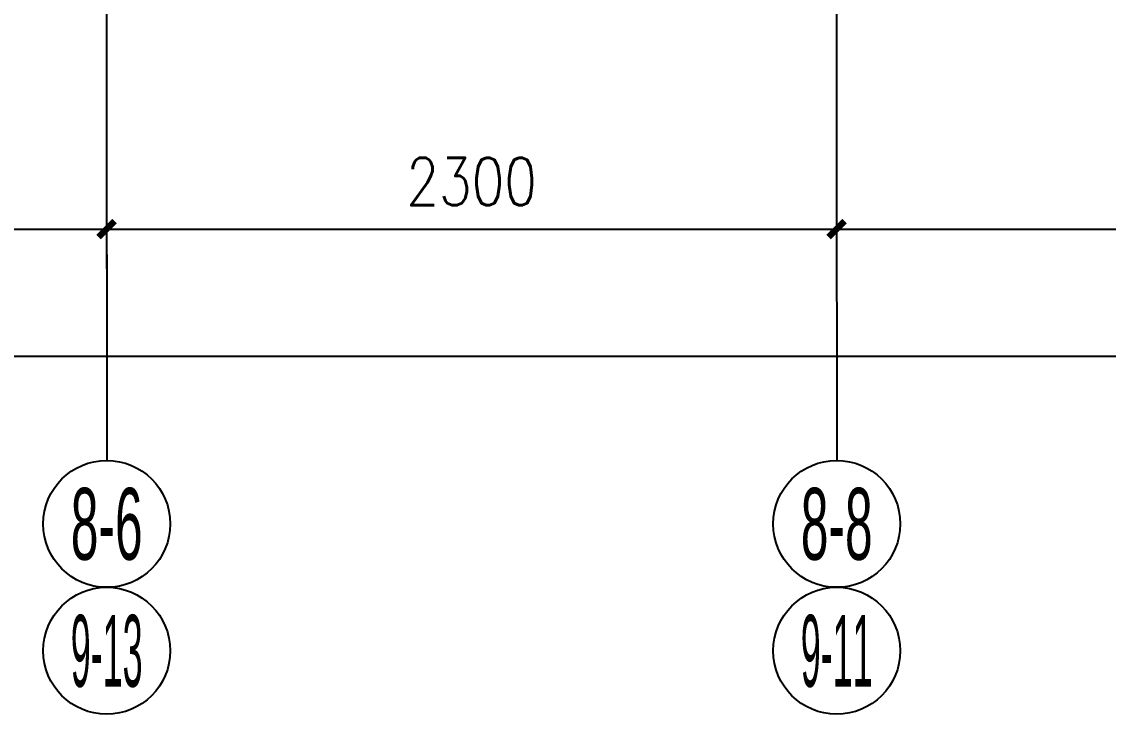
# Model space of a CAD drawing. Extents: x 718358 to 1668613, y -348838 to -159582.
# Drawn here: x 847861 to 851284, y -253752 to -251570 of the extents above; entities that cross this region are included whole.
import ezdxf
from ezdxf.enums import TextEntityAlignment as Align

# ---------------------------------------------------------------- set-up
doc = ezdxf.new("R2010")
doc.units = 0
doc.header["$LTSCALE"] = 1000
doc.linetypes.add('DOTE', pattern=[2.42, 2, -0.2, 0.02, -0.2])
doc.layers.add('建-轴标', color=3, linetype='Continuous')
doc.layers.add('建-轴网', color=14, linetype='DOTE')
doc.styles.add('_TCH_AXIS', font='gt宽度调整.shx', dxfattribs={"bigfont": 'gt国标汉字.shx'})
doc.styles.add('DIM_FONT', font='SIMPLEX.shx', dxfattribs={"width": 0.8, "bigfont": 'GBCBIG.shx'})
doc.dimstyles.new('DIMN50', dxfattribs={"dimscale": 0.5, "dimtxt": 300, "dimasz": 100, "dimexe": 250, "dimexo": 300, "dimgap": 150, "dimtad": 1, "dimdec": 0, "dimzin": 0, "dimdsep": 46, "dimtxsty": 'DIM_FONT', "dimblk": 'ARCHTICK', "dimcen": 0.09, "dimdle": 1, "dimclrt": 7, "dimazin": 2, "dimtfac": 1, "dimtdec": 0, "dimtix": 1, "dimtmove": 2, "dimatfit": 3, "dimldrblk": 'ARCHTICK', "dimfxl": 1, "dimtolj": 1, "dimtzin": 0, "dimarcsym": 0})

# ---------------------------------------------------------------- blocks, each defined once
blk = doc.blocks.new('_ArchTick')
at = {"color": 0, "linetype": 'ByBlock', "const_width": 0.4}
blk.add_lwpolyline([(-0.5, -0.5), (0.5, 0.5)], dxfattribs=at)
blk = doc.blocks.new('*D2672')
at = {"layer": 'Defpoints', "color": 0, "transparency": 16777216}
for p in [(846428.6, -251579.8), (857328.6, -251579.8), (857328.6, -252623.4)]:
    blk.add_point(p, dxfattribs=at)
at = {"layer": '建-轴标', "color": 0, "lineweight": -2, "transparency": 16777216}
for p, q in [((846428.6, -251729.8), (846428.6, -252748.4)), ((857328.6, -251729.8), (857328.6, -252748.4)), ((846428.1, -252623.4), (857329.1, -252623.4))]:
    blk.add_line(p, q, dxfattribs=at)
at = {"layer": '建-轴标', "color": 0, "lineweight": -2, "transparency": 16777216, "xscale": 50, "yscale": 50, "zscale": 50, "rotation": 180}
blk.add_blockref('_ArchTick', (846428.6, -252623.4), dxfattribs=at)
at = {"layer": '建-轴标', "color": 0, "lineweight": -2, "transparency": 16777216, "xscale": 50, "yscale": 50, "zscale": 50}
blk.add_blockref('_ArchTick', (857328.6, -252623.4), dxfattribs=at)
at = {"layer": '建-轴标', "color": 7, "transparency": 16777216, "insert": (851878.6, -252473.4), "char_height": 150, "attachment_point": 5, "style": 'DIM_FONT'}
blk.add_mtext('\\A1;10900', dxfattribs=at)
blk = doc.blocks.new('*D2678')
at = {"layer": 'Defpoints', "color": 0, "transparency": 16777216}
for p in [(850428.3, -251729.8), (852728.3, -251729.8), (852728.3, -252223.4)]:
    blk.add_point(p, dxfattribs=at)
at = {"layer": '建-轴标', "color": 0, "lineweight": -2, "transparency": 16777216}
for p, q in [((850428.3, -251879.8), (850428.3, -252348.4)), ((852728.3, -251879.8), (852728.3, -252348.4)), ((850427.8, -252223.4), (852728.8, -252223.4))]:
    blk.add_line(p, q, dxfattribs=at)
at = {"layer": '建-轴标', "color": 0, "lineweight": -2, "transparency": 16777216, "xscale": 50, "yscale": 50, "zscale": 50, "rotation": 180}
blk.add_blockref('_ArchTick', (850428.3, -252223.4), dxfattribs=at)
at = {"layer": '建-轴标', "color": 0, "lineweight": -2, "transparency": 16777216, "xscale": 50, "yscale": 50, "zscale": 50}
blk.add_blockref('_ArchTick', (852728.3, -252223.4), dxfattribs=at)
at = {"layer": '建-轴标', "color": 7, "transparency": 16777216, "insert": (851578.3, -252073.4), "char_height": 150, "attachment_point": 5, "style": 'DIM_FONT'}
blk.add_mtext('\\A1;2300', dxfattribs=at)
blk = doc.blocks.new('*D2679')
at = {"layer": 'Defpoints', "color": 0, "transparency": 16777216}
for p in [(848128.3, -251729.8), (850428.3, -251729.8), (850428.3, -252223.4)]:
    blk.add_point(p, dxfattribs=at)
at = {"layer": '建-轴标', "color": 0, "lineweight": -2, "transparency": 16777216}
for p, q in [((848128.3, -251879.8), (848128.3, -252348.4)), ((850428.3, -251879.8), (850428.3, -252348.4)), ((848127.8, -252223.4), (850428.8, -252223.4))]:
    blk.add_line(p, q, dxfattribs=at)
at = {"layer": '建-轴标', "color": 0, "lineweight": -2, "transparency": 16777216, "xscale": 50, "yscale": 50, "zscale": 50, "rotation": 180}
blk.add_blockref('_ArchTick', (848128.3, -252223.4), dxfattribs=at)
at = {"layer": '建-轴标', "color": 0, "lineweight": -2, "transparency": 16777216, "xscale": 50, "yscale": 50, "zscale": 50}
blk.add_blockref('_ArchTick', (850428.3, -252223.4), dxfattribs=at)
at = {"layer": '建-轴标', "color": 7, "transparency": 16777216, "insert": (849278.3, -252073.4), "char_height": 150, "attachment_point": 5, "style": 'DIM_FONT'}
blk.add_mtext('\\A1;2300', dxfattribs=at)
blk = doc.blocks.new('*D2680')
at = {"layer": 'Defpoints', "color": 0, "transparency": 16777216}
for p in [(846428.6, -251729.8), (848128.3, -251729.8), (848128.3, -252223.4)]:
    blk.add_point(p, dxfattribs=at)
at = {"layer": '建-轴标', "color": 0, "lineweight": -2, "transparency": 16777216}
for p, q in [((846428.6, -251879.8), (846428.6, -252348.4)), ((848128.3, -251879.8), (848128.3, -252348.4)), ((846428.1, -252223.4), (848128.8, -252223.4))]:
    blk.add_line(p, q, dxfattribs=at)
at = {"layer": '建-轴标', "color": 0, "lineweight": -2, "transparency": 16777216, "xscale": 50, "yscale": 50, "zscale": 50, "rotation": 180}
blk.add_blockref('_ArchTick', (846428.6, -252223.4), dxfattribs=at)
at = {"layer": '建-轴标', "color": 0, "lineweight": -2, "transparency": 16777216, "xscale": 50, "yscale": 50, "zscale": 50}
blk.add_blockref('_ArchTick', (848128.3, -252223.4), dxfattribs=at)
at = {"layer": '建-轴标', "color": 7, "transparency": 16777216, "insert": (847278.4, -252073.4), "char_height": 150, "attachment_point": 5, "style": 'DIM_FONT'}
blk.add_mtext('\\A1;1700', dxfattribs=at)

msp = doc.modelspace()

# ---------------------------------------------------------------- linework, layer by layer
at = {"layer": '建-轴标'}
for p, q in [((848128.2, -251652.1), (848128.7, -252952.1)), ((850428.2, -251952.1), (850428.7, -252952.1))]:
    msp.add_line(p, q, dxfattribs=at)
for centre in [(848128.7, -253152.1), (850428.7, -253152.1), (848128.7, -253552.1), (850428.7, -253552.1)]:
    msp.add_circle(centre, 200, dxfattribs=at)
at = {"layer": '建-轴网'}
for p, q in [((848128.6, -252291), (848128.6, -223392.4)), ((850428.6, -252291), (850428.6, -223392.4))]:
    msp.add_line(p, q, dxfattribs=at)

# ---------------------------------------------------------------- texts
at = {"layer": '建-轴标', "style": '_TCH_AXIS'}
for s, width, p, p2 in [('8-6', 0.355932, (848015.5, -253265.2), (848241.8, -253265.2)), ('8-8', 0.35, (850315.5, -253265.2), (850541.8, -253265.2)), ('9-13', 0.276316, (848015.5, -253665.2), (848241.8, -253665.2)), ('9-11', 0.313433, (850315.5, -253665.2), (850541.8, -253665.2))]:
    msp.add_text(s, height=226.27, dxfattribs=dict(at, width=width)).set_placement(p, p2, align=Align.FIT)

# ---------------------------------------------------------------- dimensions: what is measured, and where the dimension line sits
at = {"layer": '建-轴标'}
for p1, p2, distance, picture, middle in [((846428.6, -251579.8), (857328.6, -251579.8), -1043.5, '*D2672', (851878.6, -252473.4)), ((846428.6, -251729.8), (848128.3, -251729.8), -493.5, '*D2680', (847278.4, -252073.4)), ((848128.3, -251729.8), (850428.3, -251729.8), -493.5, '*D2679', (849278.3, -252073.4)), ((850428.3, -251729.8), (852728.3, -251729.8), -493.5, '*D2678', (851578.3, -252073.4))]:
    dim = msp.add_aligned_dim(p1=p1, p2=p2, distance=distance, dimstyle='DIMN50', dxfattribs=at)
    dim.commit()
    dim.dimension.update_dxf_attribs({"geometry": picture, "text_midpoint": middle})

doc.saveas('drawing.dxf')
